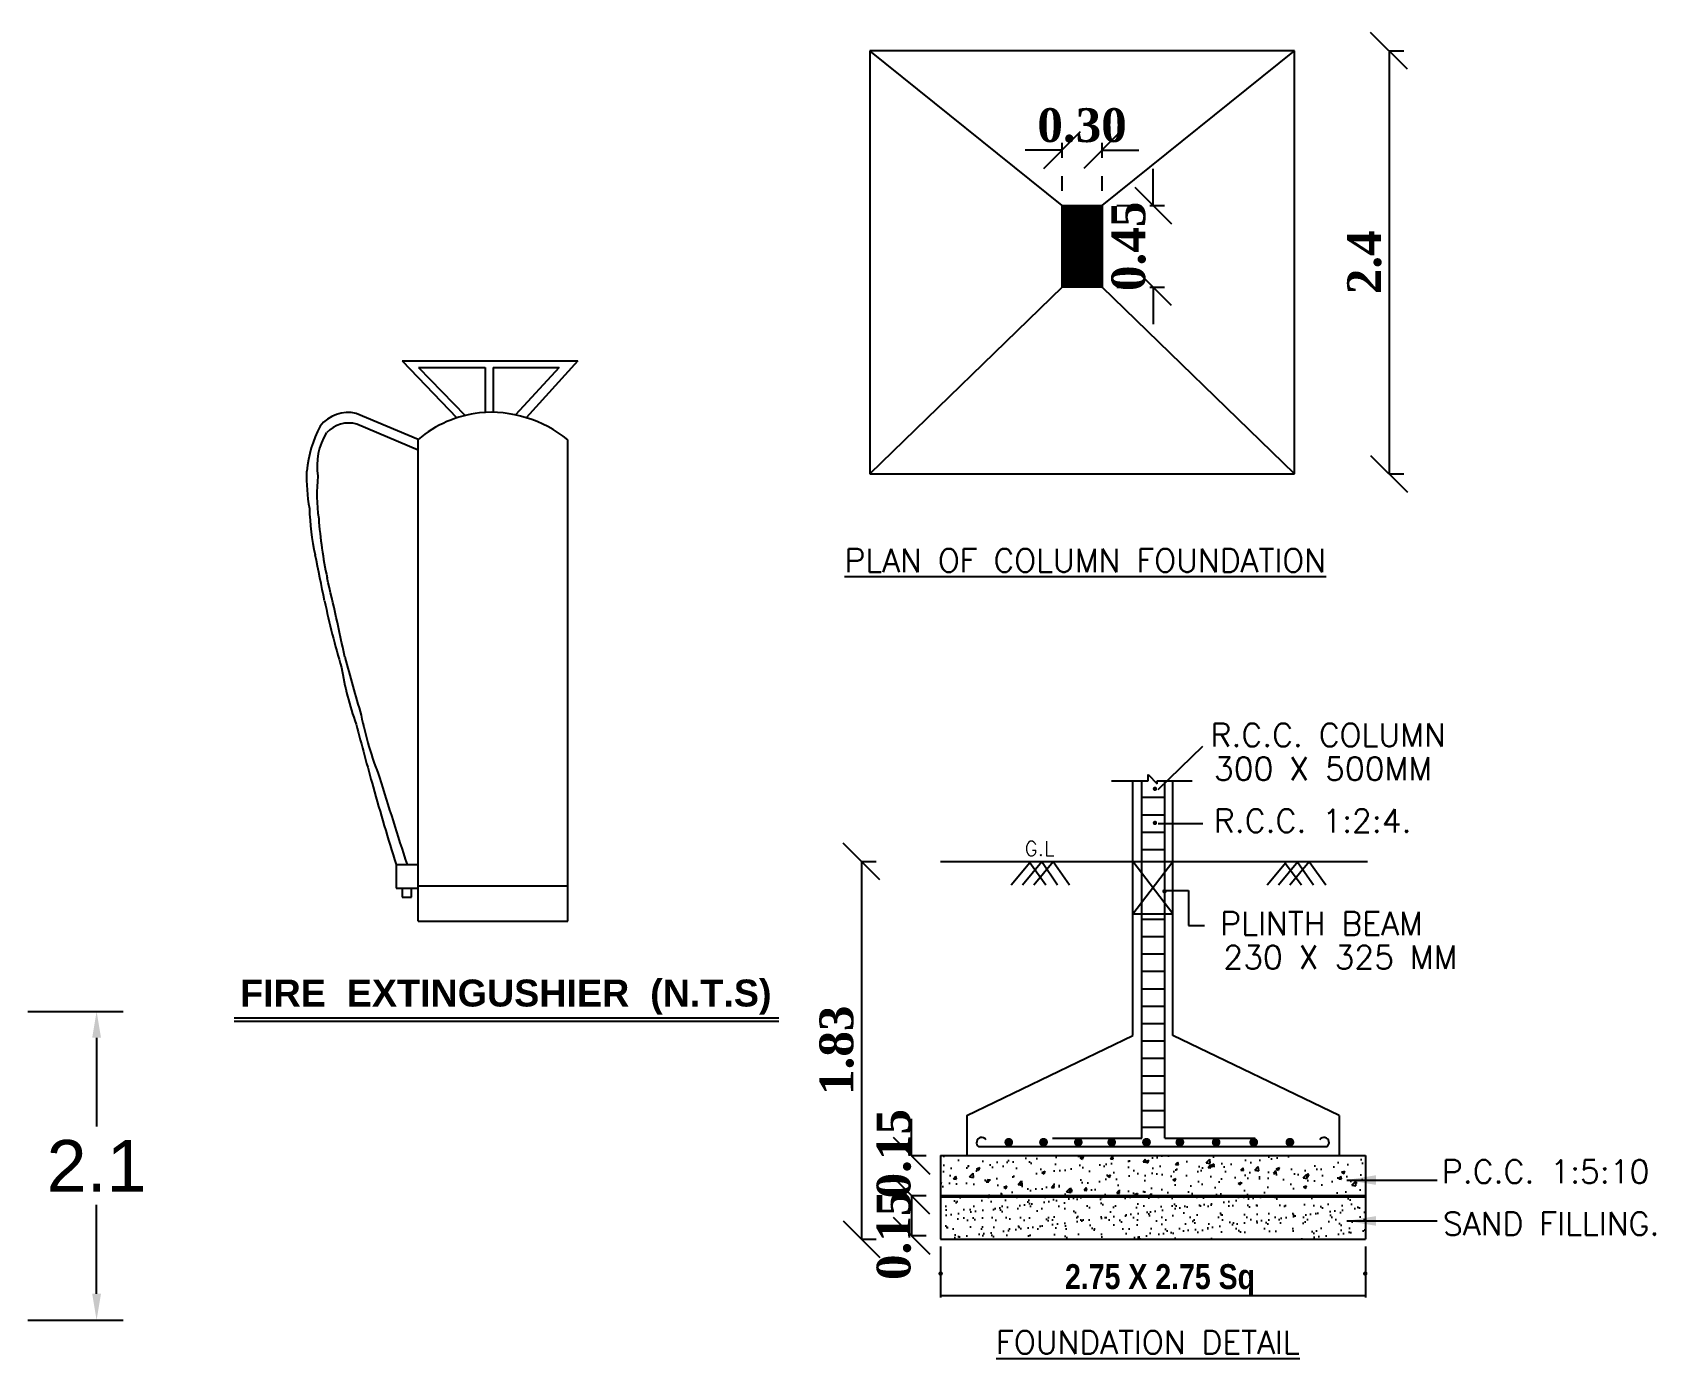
# Model space of a CAD drawing. Header units: metres. Extents: x 531 to 643, y 168 to 255.
# Drawn here: x 586.32 to 597.36, y 169.17 to 178.18 of the extents above; entities that cross this region are included whole.
import ezdxf

# ---------------------------------------------------------------- set-up
doc = ezdxf.new("R2010")
doc.units = ezdxf.units.M
doc.linetypes.add('DOT2', pattern=[0.125, 0, -0.125])
for name, color, linetype in [('DIM', 41, 'Continuous'), ('GUARD_ROOM', 2, 'Continuous'), ('Layer4', 4, 'Continuous')]:
    doc.layers.add(name, color=color, linetype=linetype)
doc.styles.add('R1', font='swisscb.ttf')
doc.styles.add('RomanS', font='romans.shx')
doc.styles.add('ROMANTIC', font='arialbd.ttf')
doc.styles.add('RS2', font='romans.shx', dxfattribs={"height": 5})
doc.styles.get("Standard").update_dxf_attribs({"font": 'arial.ttf', "height": 0.35})
doc.styles.add('style1', font='timesbd.ttf', dxfattribs={"height": 0.23})
doc.dimstyles.new('main dim', dxfattribs={"dimtxt": 0.15, "dimasz": 0.12, "dimexe": 0.1, "dimexo": 0.1, "dimgap": 0.05, "dimtad": 1, "dimzin": 3, "dimdsep": 46, "dimtxsty": 'style1', "dimblk": 'OBLIQUE', "dimcen": 0.125, "dimclrd": 8, "dimclre": 8, "dimclrt": 7, "dimadec": 0, "dimazin": 0, "dimtfac": 0.8, "dimtix": 1, "dimtofl": 0, "dimtmove": 2, "dimatfit": 0, "dimfxl": 0, "dimtolj": 1, "dimtzin": 0, "dimarcsym": 0})
doc.dimstyles.get("Standard").update_dxf_attribs({"dimtxt": 0.18, "dimasz": 0.18, "dimexe": 0.18, "dimexo": 0.0625, "dimgap": 0.09, "dimtad": 0, "dimtih": 1, "dimtoh": 1, "dimdec": 1, "dimzin": 0, "dimdsep": 46, "dimtxsty": 'Standard', "dimcen": 0.09, "dimadec": 0, "dimazin": 0, "dimtfac": 1, "dimtdec": 1, "dimtofl": 0, "dimtmove": 0, "dimatfit": 3, "dimfxl": 0, "dimtolj": 1, "dimtzin": 0, "dimarcsym": 0})

# ---------------------------------------------------------------- blocks, each defined once
blk = doc.blocks.new('_Oblique')
at = {"color": 0, "linetype": 'ByBlock', "lineweight": -2}
blk.add_line((-0.5, -0.5), (0.5, 0.5), dxfattribs=at)
blk = doc.blocks.new('*D112')
at = {"color": 8, "linetype": 'DOT2', "lineweight": -2}
for p, q in [((591.961, 172.547), (592.061, 172.547)), ((591.961, 169.979), (592.061, 169.979))]:
    blk.add_line(p, q, dxfattribs=at)
at = {"color": 8, "lineweight": -2}
blk.add_line((591.961, 172.547), (591.961, 169.979), dxfattribs=at)
at = {"layer": 'Defpoints', "color": 0}
for p in [(591.961, 172.547), (591.961, 169.979), (591.961, 169.979)]:
    blk.add_point(p, dxfattribs=at)
at = {"color": 8, "lineweight": -2, "xscale": 0.25, "yscale": 0.25, "zscale": 0.25}
for p, rotation in [((591.961, 172.547), 90), ((591.961, 169.979), 270)]:
    blk.add_blockref('_Oblique', p, dxfattribs=dict(at, rotation=rotation))
at = {"color": 7, "lineweight": 25, "insert": (591.793, 171.263), "char_height": 0.23, "attachment_point": 5, "rotation": 90, "style": 'style1'}
blk.add_mtext('\\A1;1.83', dxfattribs=at)
blk = doc.blocks.new('*D113')
at = {"color": 8, "lineweight": -2}
for p, q in [((592.302, 170.547), (592.302, 170.797)), ((592.302, 170.275), (592.302, 170.025))]:
    blk.add_line(p, q, dxfattribs=at)
at = {"color": 8, "linetype": 'DOT2', "lineweight": -2}
for p, q in [((592.302, 170.547), (592.402, 170.547)), ((592.302, 170.275), (592.402, 170.275))]:
    blk.add_line(p, q, dxfattribs=at)
at = {"layer": 'Defpoints', "color": 0}
for p in [(592.302, 170.547), (592.302, 170.275), (592.302, 170.275)]:
    blk.add_point(p, dxfattribs=at)
at = {"color": 8, "lineweight": -2, "xscale": 0.25, "yscale": 0.25, "zscale": 0.25}
for p, rotation in [((592.302, 170.547), 270), ((592.302, 170.275), 90)]:
    blk.add_blockref('_Oblique', p, dxfattribs=dict(at, rotation=rotation))
at = {"color": 7, "lineweight": 25, "insert": (592.182, 170.56), "char_height": 0.23, "attachment_point": 5, "rotation": 90, "style": 'style1'}
blk.add_mtext('\\A1;0.15', dxfattribs=at)
blk = doc.blocks.new('*D114')
at = {"color": 8, "linetype": 'DOT2', "lineweight": -2}
for p, q in [((592.302, 170.275), (592.402, 170.275)), ((592.302, 170.003), (592.402, 170.003))]:
    blk.add_line(p, q, dxfattribs=at)
at = {"color": 8, "lineweight": -2}
blk.add_line((592.302, 170.275), (592.302, 170.003), dxfattribs=at)
at = {"layer": 'Defpoints', "color": 0}
for p in [(592.302, 170.275), (592.302, 170.003), (592.302, 170.003)]:
    blk.add_point(p, dxfattribs=at)
at = {"color": 8, "lineweight": -2, "xscale": 0.25, "yscale": 0.25, "zscale": 0.25}
for p, rotation in [((592.302, 170.275), 90), ((592.302, 170.003), 270)]:
    blk.add_blockref('_Oblique', p, dxfattribs=dict(at, rotation=rotation))
at = {"color": 7, "lineweight": 25, "insert": (592.182, 170.005), "char_height": 0.23, "attachment_point": 5, "rotation": 90, "style": 'style1'}
blk.add_mtext('\\A1;0.15', dxfattribs=at)
blk = doc.blocks.new('*D117')
at = {"color": 8, "linetype": 'DOT2', "lineweight": -2}
for p, q in [((593.325, 177.107), (593.325, 177.484)), ((593.597, 177.107), (593.597, 177.484))]:
    blk.add_line(p, q, dxfattribs=at)
at = {"color": 8, "lineweight": -2}
for p, q in [((593.325, 177.384), (593.075, 177.384)), ((593.597, 177.384), (593.847, 177.384))]:
    blk.add_line(p, q, dxfattribs=at)
at = {"layer": 'Defpoints', "color": 0}
for p in [(593.597, 177.384), (593.325, 177.007), (593.597, 177.007)]:
    blk.add_point(p, dxfattribs=at)
at = {"color": 8, "lineweight": -2, "xscale": 0.25, "yscale": 0.25, "zscale": 0.25}
blk.add_blockref('_Oblique', (593.325, 177.384), dxfattribs=at)
at = {"color": 8, "lineweight": -2, "xscale": 0.25, "yscale": 0.25, "zscale": 0.25, "rotation": 180}
blk.add_blockref('_Oblique', (593.597, 177.384), dxfattribs=at)
at = {"color": 7, "lineweight": 25, "insert": (593.461, 177.551), "char_height": 0.23, "attachment_point": 5, "style": 'style1'}
blk.add_mtext('\\A1;0.30', dxfattribs=at)
blk = doc.blocks.new('*D118')
at = {"color": 8, "lineweight": -2}
for p, q in [((593.945, 177.007), (593.945, 177.257)), ((593.945, 176.451), (593.945, 176.201))]:
    blk.add_line(p, q, dxfattribs=at)
at = {"color": 8, "linetype": 'DOT2', "lineweight": -2}
for p, q in [((593.697, 177.007), (594.045, 177.007)), ((593.697, 176.451), (594.045, 176.451))]:
    blk.add_line(p, q, dxfattribs=at)
at = {"layer": 'Defpoints', "color": 0}
for p in [(593.597, 177.007), (593.597, 176.451), (593.945, 176.451)]:
    blk.add_point(p, dxfattribs=at)
at = {"color": 8, "lineweight": -2, "xscale": 0.25, "yscale": 0.25, "zscale": 0.25}
for p, rotation in [((593.945, 177.007), 270), ((593.945, 176.451), 90)]:
    blk.add_blockref('_Oblique', p, dxfattribs=dict(at, rotation=rotation))
at = {"color": 7, "lineweight": 25, "insert": (593.778, 176.729), "char_height": 0.23, "attachment_point": 5, "rotation": 90, "style": 'style1'}
blk.add_mtext('\\A1;0.45', dxfattribs=at)
blk = doc.blocks.new('*D115')
at = {"color": 8, "linetype": 'DOT2', "lineweight": -2}
for p, q in [((595.548, 178.058), (595.648, 178.058)), ((595.548, 175.183), (595.648, 175.183))]:
    blk.add_line(p, q, dxfattribs=at)
at = {"color": 8, "lineweight": -2}
blk.add_line((595.548, 178.058), (595.548, 175.183), dxfattribs=at)
at = {"layer": 'Defpoints', "color": 0}
for p in [(595.548, 178.058), (595.548, 175.183), (595.548, 175.183)]:
    blk.add_point(p, dxfattribs=at)
at = {"color": 8, "lineweight": -2, "xscale": 0.25, "yscale": 0.25, "zscale": 0.25}
for p, rotation in [((595.548, 178.058), 90), ((595.548, 175.183), 270)]:
    blk.add_blockref('_Oblique', p, dxfattribs=dict(at, rotation=rotation))
at = {"color": 7, "lineweight": 25, "insert": (595.381, 176.621), "char_height": 0.23, "attachment_point": 5, "rotation": 90, "style": 'style1'}
blk.add_mtext('\\A1;2.4', dxfattribs=at)
blk = doc.blocks.new('*D95')
at = {"layer": 'Defpoints', "color": 0}
for p in [(586.23, 171.528), (586.23, 169.428), (586.761, 169.428)]:
    blk.add_point(p, dxfattribs=at)
at = {"layer": 'GUARD_ROOM', "color": 0, "lineweight": -2}
for p, q in [((586.293, 171.528), (586.941, 171.528)), ((586.761, 171.348), (586.761, 170.744)), ((586.761, 169.608), (586.761, 170.212)), ((586.293, 169.428), (586.941, 169.428))]:
    blk.add_line(p, q, dxfattribs=at)
at = {"layer": 'GUARD_ROOM', "color": 0}
for points in [[(586.731, 171.348), (586.791, 171.348), (586.761, 171.528)], [(586.731, 169.608), (586.791, 169.608), (586.761, 169.428)]]:
    blk.add_solid(points, dxfattribs=at)
at = {"layer": 'GUARD_ROOM', "color": 0, "insert": (586.761, 170.478), "char_height": 0.35, "attachment_point": 5}
blk.add_mtext('\\A1;2.1', dxfattribs=at)
blk = doc.blocks.new('A$C4C552F6E')
at = {"color": 0}
for p, q in [((68.21, 260.42), (137.49, 260.42)), ((68.21, 260.42), (89.77, 237.89)), ((74.66, 257.74), (100.84, 257.74)), ((74.66, 257.74), (93.02, 238.83)), ((100.84, 257.74), (100.84, 240.03)), ((104.02, 257.74), (130.01, 257.74)), ((104.02, 257.74), (104.02, 240.06)), ((130.01, 257.74), (112.8, 239.05)), ((137.49, 260.42), (117.09, 237.95)), ((74.44, 229.41), (50.06, 239.62)), ((74.44, 225.09), (50.35, 235.42)), ((74.44, 39.42), (74.44, 229.41)), ((133.45, 39.42), (133.45, 229.25)), ((65.75, 61.79), (65.75, 52.5)), ((65.75, 61.79), (74.44, 61.79)), ((65.75, 52.5), (74.44, 52.5)), ((68.15, 52.5), (68.15, 48.96)), ((71.85, 48.96), (71.85, 52.5)), ((74.44, 53.32), (133.45, 53.32)), ((68.15, 48.96), (71.85, 48.96)), ((74.44, 39.42), (133.45, 39.42))]:
    blk.add_line(p, q, dxfattribs=at)
for p, q in [((1.92, 1.35), (216.72, 1.35)), ((1.92, 0), (216.72, 0))]:
    blk.add_line(p, q)
for centre, radius, start, end in [((46.88, 225.94), 14.05, 76.89429, 141.80867), ((104.51, 193.15), 47.11, 97.13536, 129.66702), ((102.89, 191.51), 48.57, 51.00029, 94.99255), ((78.24, 212.23), 47.95, 152.16041, 174.41878), ((59.44, 218.9), 24.83, 147.92967, 189.18849), ((47.17, 223.77), 12.08, 74.7088, 136.51783), ((100.06, 214.53), 69.59, 178.05367, 190.2384), ((100.52, 207.87), 65.97, 173.85635, 188.37955), ((135.59, 205.84), 104.08, 182.02775, 192.17993), ((210.53, 211.11), 175.75, 184.19281, 191.93511), ((-1659.75, -172.52), 1730.7, 11.27019, 11.88401), ((-897.14, -49.62), 962.25, 11.57983, 13.48468), ((337.19, 227.93), 306, 191.73016, 196.79762), ((1584.7, 566.97), 1596.36, 195.38176, 196.23368), ((157.12, 156.84), 114.19, 188.7339, 200.34309), ((1318.01, 446.28), 1309.99, 194.55162, 195.67411), ((192.58, 149.04), 143.42, 191.39793, 201.64367), ((1563.88, 551.4), 1571.98, 196.83462, 198.14739), ((910.77, 327.68), 885.86, 195.4047, 197.46644)]:
    blk.add_arc(centre, radius, start, end, dxfattribs=at)
at = {"layer": 'DIM', "color": 7, "style": 'ROMANTIC'}
blk.add_text('FIRE  EXTINGUSHIER  (N.T.S)', height=10.6299, dxfattribs=at).set_placement((4.26, 5.79))

msp = doc.modelspace()

# ---------------------------------------------------------------- hatches: boundary and pattern name
at = {"lineweight": 25}
h = msp.add_hatch(dxfattribs=at)
h.set_pattern_fill('ANSI31', color=256, scale=0.015458, style=0)
h.set_pattern_definition([(45, (624.6468564, 196.2846298), (-0.00136628206, 0.00136628206), [])])
h.paths.add_polyline_path([(593.325, 176.451), (593.597, 176.451), (593.597, 177.007), (593.325, 177.007)])
h = msp.add_hatch(dxfattribs=at)
h.set_pattern_fill('AR-CONC', color=256, scale=0.030915, style=0)
h.set_pattern_definition([(50, (625.12886, 186.76035), (0.2217441, -0.0194001), [0.0231866, -0.2550523]), (355, (625.12886, 186.76035), (-0.0428956, 0.2325435), [0.0185493, -0.2040419]), (100.4514, (625.14734, 186.75873), (0.1788487, 0.2131432), [0.0197056, -0.2167611]), (46.1842, (625.12886, 186.82218), (0.3299422, -0.051171), [0.03478, -0.3825785]), (96.6356, (625.15636, 186.8179), (0.288955, 0.3011528), [0.0295583, -0.3251416]), (351.1842, (625.12886, 186.82218), (0.2889548, 0.301153), [0.027824, -0.3060628]), (21, (625.15978, 186.80672), (0.1845364, -0.1244714), [0.0231866, -0.2550523]), (326, (625.15978, 186.80672), (0.075222, 0.2241833), [0.0185493, -0.2040419]), (71.4514, (625.17516, 186.79635), (0.2597585, 0.0997117), [0.0197056, -0.2167611]), (37.5, (625.128864, 186.76035), (0.00375927, 0.10291558), [0, -0.20156863, 0, -0.2071334, 0, -0.20481475]), (7.5, (625.12886, 186.76035), (0.0813291, 0.1219341), [0, -0.11809696, 0, -0.1969313, 0, -0.07806147]), (327.5, (625.05992, 186.76035), (0.16503352, -0.00697294), [0, -0.0772886, 0, -0.2411404, 0, -0.31997474]), (317.5, (625.029, 186.76035), (0.18029453, 0.0309479), [0, -0.10047516, 0, -0.16014195, 0, -0.22722844])])
h.paths.add_polyline_path([(592.499, 170.547), (592.499, 170.275), (595.387, 170.275), (595.387, 170.547)])
h.paths.add_polyline_path([(593.457, 170.501), (594.228, 170.501)], flags=16)
h = msp.add_hatch(dxfattribs=at)
h.set_pattern_fill('AR-SAND', color=256, scale=0.061831, style=0)
h.set_pattern_definition([(37.5, (625.12886, 186.76035), (-0.00389493, 0.11913719), [0, -0.09398292, 0, -0.10511248, 0, -0.10047516]), (7.5, (625.12886, 186.76035), (0.1094268, 0.17449574), [0, -0.0507013, 0, -0.0847083, 0, -0.0324612]), (327.5, (625.05281, 186.76035), (0.1925501, 0.0003499), [0, -0.03091543, 0, -0.11129556, 0, -0.14530254]), (317.5, (625.05281, 186.76035), (0.1858714, 0.05426744), [0, -0.01545772, 0, -0.07296042, 0, -0.08347167])])
h.paths.add_polyline_path([(595.387, 169.979), (595.387, 170.267), (592.499, 170.267), (592.499, 169.979)])
h.paths.add_polyline_path([(593.459, 170.232), (594.337, 170.232)], flags=16)

# ---------------------------------------------------------------- linework, layer by layer
at = {"color": 7, "lineweight": 25}
msp.add_line((594.905, 178.058), (592.017, 178.058), dxfattribs=at)
at = {"lineweight": 25}
for p, q in [((592.017, 178.058), (592.017, 175.183)), ((593.325, 177.007), (592.017, 178.058)), ((593.597, 177.007), (594.905, 178.058)), ((594.905, 175.183), (594.905, 178.058)), ((593.325, 176.451), (592.017, 175.183)), ((594.905, 175.183), (593.597, 176.451)), ((592.017, 175.183), (594.905, 175.183)), ((593.807, 171.363), (593.807, 173.096)), ((594.079, 171.363), (594.079, 173.096)), ((594.079, 172.192), (593.807, 172.547)), ((593.807, 172.192), (594.079, 172.547)), ((593.807, 172.192), (594.079, 172.192)), ((592.677, 170.819), (593.807, 171.363)), ((595.209, 170.819), (594.079, 171.363)), ((592.677, 170.819), (592.677, 170.547)), ((595.209, 170.819), (595.209, 170.547)), ((592.759, 170.608), (595.125, 170.608)), ((592.499, 170.547), (595.387, 170.547)), ((592.499, 170.547), (592.499, 170.275)), ((595.387, 170.547), (595.387, 170.275)), ((592.499, 170.275), (595.387, 170.275)), ((592.499, 170.275), (592.499, 169.979)), ((595.387, 170.275), (595.387, 169.979)), ((592.499, 170.267), (595.387, 170.267)), ((592.499, 169.979), (595.387, 169.979))]:
    msp.add_line(p, q, dxfattribs=at)
at = {"color": 5, "lineweight": 25}
for p, q in [((593.979, 173.036), (594.282, 173.331)), ((593.979, 172.804), (594.282, 172.804)), ((594.011, 172.349), (594.185, 172.349)), ((594.185, 172.349), (594.185, 172.111)), ((594.185, 172.111), (594.293, 172.111))]:
    msp.add_line(p, q, dxfattribs=at)
at = {"color": 8, "lineweight": 25}
for p, q in [((593.911, 173.096), (593.91, 173.139)), ((593.91, 173.139), (593.972, 173.075)), ((593.66, 173.096), (593.911, 173.096)), ((593.972, 173.096), (594.21, 173.096)), ((593.972, 173.075), (593.972, 173.096)), ((593.866, 172.984), (594.023, 172.984)), ((593.866, 172.865), (594.023, 172.865)), ((593.866, 172.747), (594.023, 172.747)), ((593.866, 172.629), (594.023, 172.629)), ((593.866, 172.155), (594.023, 172.155)), ((593.866, 172.037), (594.023, 172.037)), ((593.866, 171.919), (594.023, 171.919)), ((593.866, 171.8), (594.023, 171.8)), ((593.866, 171.682), (594.023, 171.682)), ((593.866, 171.564), (594.023, 171.564)), ((593.866, 171.445), (594.023, 171.445)), ((593.866, 171.327), (594.023, 171.327)), ((593.866, 171.209), (594.023, 171.209)), ((593.866, 171.09), (594.023, 171.09)), ((593.866, 170.972), (594.023, 170.972)), ((593.866, 170.854), (594.023, 170.854)), ((593.866, 170.74), (594.023, 170.74)), ((592.499, 169.929), (592.499, 169.582)), ((595.387, 169.929), (595.387, 169.582)), ((592.495, 169.597), (595.387, 169.597))]:
    msp.add_line(p, q, dxfattribs=at)
at = {"color": 3, "lineweight": 25}
for p, q in [((593.868, 170.666), (593.868, 173.096)), ((594.023, 170.666), (594.023, 173.096)), ((593.261, 170.666), (593.868, 170.666)), ((594.023, 170.666), (594.639, 170.666))]:
    msp.add_line(p, q, dxfattribs=at)
at = {"color": 6, "lineweight": 25}
for p, q in [((592.499, 172.547), (595.401, 172.547)), ((592.978, 172.389), (593.105, 172.541)), ((593.055, 172.389), (593.187, 172.547)), ((593.105, 172.541), (593.214, 172.389)), ((593.132, 172.389), (593.264, 172.547)), ((593.187, 172.547), (593.295, 172.389)), ((593.264, 172.547), (593.376, 172.389)), ((594.72, 172.389), (594.847, 172.541)), ((594.797, 172.389), (594.929, 172.547)), ((594.842, 172.535), (594.952, 172.389)), ((594.874, 172.389), (595.006, 172.547)), ((594.928, 172.541), (595.035, 172.389)), ((595.009, 172.541), (595.118, 172.389))]:
    msp.add_line(p, q, dxfattribs=at)
at = {"lineweight": 25}
msp.add_lwpolyline([(593.597, 177.007), (593.597, 176.451), (593.325, 176.451), (593.325, 177.007)], close=True, dxfattribs=at)
at = {"color": 5, "lineweight": 25, "const_width": 0.0148}
for points in [[(593.949, 173.041, 1), (593.964, 173.041, 1)], [(593.949, 172.809, 1), (593.964, 172.809, 1)], [(594.014, 172.344, 1), (594.029, 172.344, 1)]]:
    msp.add_lwpolyline(points, format="xyb", close=True, dxfattribs=at)
at = {"color": 6, "lineweight": 25, "const_width": 0.0118}
msp.add_lwpolyline([(592.499, 172.547), (595.401, 172.547)], dxfattribs=at)
at = {"color": 8, "lineweight": 25}
for points, const_width in [([(592.948, 170.638, 1), (592.977, 170.638, 1)], 0.0296), ([(593.184, 170.638, 1), (593.214, 170.638, 1)], 0.0296), ([(593.421, 170.638, 1), (593.45, 170.638, 1)], 0.0296), ([(593.648, 170.638, 1), (593.677, 170.638, 1)], 0.0296), ([(593.884, 170.638, 1), (593.914, 170.638, 1)], 0.0296), ([(594.111, 170.638, 1), (594.141, 170.638, 1)], 0.0296), ([(594.358, 170.638, 1), (594.387, 170.638, 1)], 0.0296), ([(594.613, 170.638, 1), (594.643, 170.638, 1)], 0.0296), ([(594.859, 170.638, 1), (594.889, 170.638, 1)], 0.0296), ([(592.492, 169.745, 1), (592.507, 169.745, 1)], 0.0151), ([(595.379, 169.745, 1), (595.394, 169.745, 1)], 0.0151)]:
    msp.add_lwpolyline(points, format="xyb", close=True, dxfattribs=dict(at, const_width=const_width))
at = {"lineweight": 25}
for centre, start, end in [((592.778, 170.636), 33.6633, 236.2981), ((595.106, 170.636), 303.702, 146.3367)]:
    msp.add_arc(centre, 0.0341, start, end, dxfattribs=at)

# ---------------------------------------------------------------- block references
at = {"lineweight": 25, "xscale": 0.0172440576, "yscale": 0.0172440576, "zscale": 0.0172440576}
msp.add_blockref('A$C4C552F6E', (587.663, 171.461), dxfattribs=at)

# ---------------------------------------------------------------- texts
at = {"lineweight": 25}
for s, height, style, p in [('G.L', 0.0989, 'RS2', (593.07, 172.585)), ('2.75 X 2.75 Sq', 0.16905, 'R1', (593.345, 169.64))]:
    msp.add_text(s, height=height, dxfattribs=dict(at, style=style)).set_placement(p)
at = {"layer": 'Layer4', "color": 0, "linetype": 'Continuous', "lineweight": 25, "style": 'RomanS'}
for s, p in [('%%UPLAN OF COLUMN FOUNDATION', (591.846, 174.515)), ('R.C.C. COLUMN', (594.335, 173.328)), ('300 X 500MM', (594.357, 173.099)), ('R.C.C. 1:2:4.', (594.358, 172.745)), ('PLINTH BEAM ', (594.401, 172.046)), (' 230 X 325 MM', (594.313, 171.817)), ('P.C.C. 1:5:10', (595.908, 170.36)), ('SAND FILLING.', (595.915, 170.006)), ('%%uFOUNDATION DETAIL', (592.876, 169.199))]:
    msp.add_text(s, height=0.1575, dxfattribs=at).set_placement(p)

# ---------------------------------------------------------------- dimensions: what is measured, and where the dimension line sits
at = {"lineweight": 25}
for p1, p2, distance, text, picture, middle in [((595.548, 178.058), (595.548, 175.183), 0, '2.4', '*D115', (595.381, 176.621)), ((593.325, 177.007), (593.597, 177.007), 0.376, '0.30', '*D117', (593.461, 177.551)), ((593.597, 177.007), (593.597, 176.451), 0.348, '0.45', '*D118', (593.778, 176.729)), ((591.961, 172.547), (591.961, 169.979), 0, '1.83', '*D112', (591.793, 171.263))]:
    dim = msp.add_aligned_dim(p1=p1, p2=p2, distance=distance, text=text, dimstyle='main dim', override={"dimtxt": 0.25, "dimasz": 0.25, "dimpost": '\\X'}, dxfattribs=at)
    dim.commit()
    dim.dimension.update_dxf_attribs({"geometry": picture, "text_midpoint": middle})
for base, p1, p2, picture, middle in [((592.302, 170.275), (592.302, 170.547), (592.302, 170.275), '*D113', (592.182, 170.56)), ((592.302, 170.003), (592.302, 170.275), (592.302, 170.003), '*D114', (592.182, 170.005))]:
    dim = msp.add_linear_dim(base=base, p1=p1, p2=p2, angle=270, text='0.15', dimstyle='main dim', override={"dimtxt": 0.25, "dimasz": 0.25, "dimpost": '\\X'}, dxfattribs=at)
    dim.commit()
    dim.dimension.update_dxf_attribs({"geometry": picture, "text_midpoint": middle, "dimtype": 161})
at = {"layer": 'GUARD_ROOM'}
dim = msp.add_linear_dim(base=(586.761, 169.428), p1=(586.23, 171.528), p2=(586.23, 169.428), angle=90, dimstyle='Standard', override={"dimscale": 1}, dxfattribs=at)
dim.commit()
dim.dimension.update_dxf_attribs({"geometry": '*D95', "text_midpoint": (586.761, 170.478)})

# ---------------------------------------------------------------- leaders
at = {"lineweight": 25}
for points in [[(595.26, 170.381), (595.875, 170.381)], [(595.26, 170.103), (595.875, 170.103)]]:
    msp.add_leader(points, dimstyle='main dim', override={"dimasz": 0.2, "dimgap": 0.05, "dimtad": 0}, dxfattribs=at)

doc.saveas('drawing.dxf')
